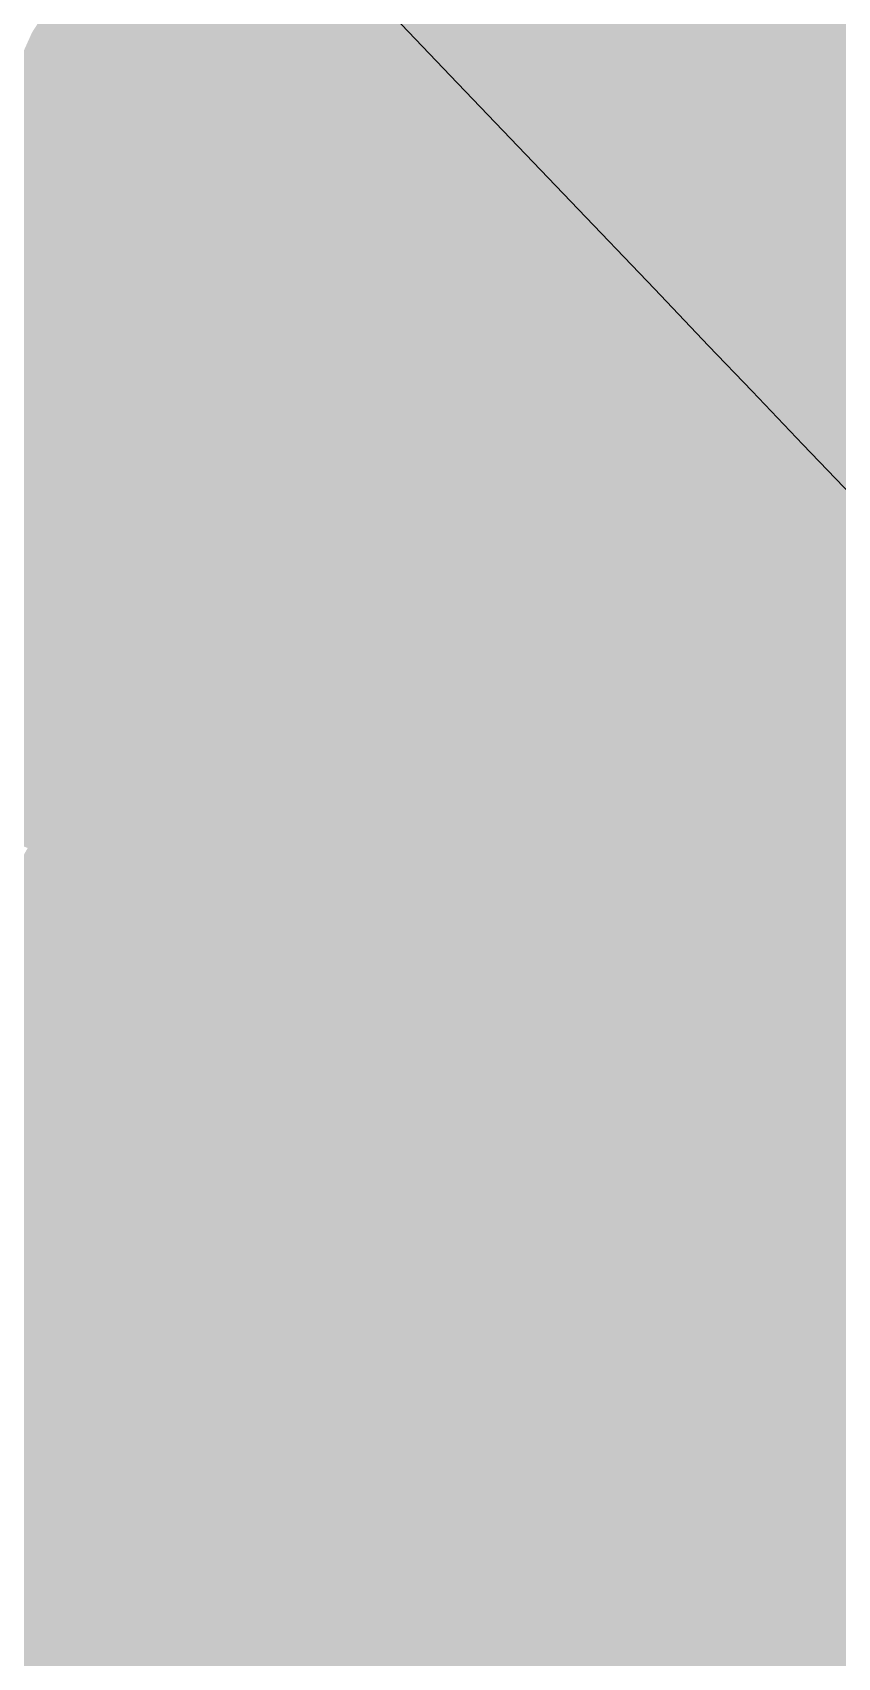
# Model space of a CAD drawing. Header units: millimetres. Extents: x 340454 to 342791, y 6993867 to 6995092.
# Drawn here: x 340816.498 to 340818.68, y 6994527.51 to 6994531.916 of the extents above; entities that cross this region are included whole.
import ezdxf

# ---------------------------------------------------------------- set-up
doc = ezdxf.new("R2010")
doc.units = ezdxf.units.MM
doc.header["$LTSCALE"] = 10
for name, color, linetype in [('A-MODELAGEM', 7, 'Continuous'), ('T-HM-CURVA_INTERMEDIARIA', 45, 'Continuous'), ('URB-Calçadas', 2, 'Continuous'), ('URB-Quadras', 3, 'Continuous')]:
    doc.layers.add(name, color=color, linetype=linetype)

msp = doc.modelspace()

# ---------------------------------------------------------------- linework, layer by layer
at = {"layer": 'A-MODELAGEM', "color": 11, "linetype": 'Continuous', "lineweight": -3}
for points in [[(340818.68, 6994532.4834), (340818.6059, 6994532.3881), (340827.1402, 6994528.6298)], [(340816.8315, 6994532.4353), (340816.4965, 6994531.9162), (340816.5237, 6994531.905)], [(340816.8315, 6994532.4353), (340816.5237, 6994531.905), (340816.7611, 6994531.8071)], [(340816.8315, 6994532.4353), (340816.7611, 6994531.8071), (340817.0772, 6994532.3214)], [(340818.6059, 6994532.3881), (340818.4877, 6994532.2359), (340827.0683, 6994528.605)], [(340818.6059, 6994532.3881), (340827.0683, 6994528.605), (340827.1402, 6994528.6298)], [(340817.0772, 6994532.3214), (340816.7611, 6994531.8071), (340816.9437, 6994531.7318)], [(340817.0772, 6994532.3214), (340816.9437, 6994531.7318), (340817.2659, 6994532.2339)], [(340817.2659, 6994532.2339), (340816.9437, 6994531.7318), (340817.1005, 6994531.6671)], [(340817.2659, 6994532.2339), (340817.1005, 6994531.6671), (340817.4277, 6994532.1589)], [(340818.4877, 6994532.2359), (340818.267, 6994531.952), (340826.9295, 6994528.5572)], [(340818.4877, 6994532.2359), (340826.9295, 6994528.5572), (340827.0683, 6994528.605)], [(340817.4277, 6994532.1589), (340817.1005, 6994531.6671), (340817.2366, 6994531.611)], [(340817.4277, 6994532.1589), (340817.2366, 6994531.611), (340817.5678, 6994532.0939)], [(340817.5678, 6994532.0939), (340817.2366, 6994531.611), (340817.3558, 6994531.5619)], [(340817.5678, 6994532.0939), (340817.3558, 6994531.5619), (340817.6904, 6994532.0371)], [(340817.6904, 6994532.0371), (340817.3558, 6994531.5619), (340817.461, 6994531.5185)], [(340817.6904, 6994532.0371), (340817.461, 6994531.5185), (340817.7986, 6994531.9869)], [(340817.9835, 6994532.0631), (340817.8947, 6994531.9423), (340817.9807, 6994531.9025)], [(340817.9835, 6994532.0631), (340817.9807, 6994531.9025), (340818.0744, 6994532.0275)], [(340818.0744, 6994532.0275), (340817.9807, 6994531.9025), (340818.0581, 6994531.8666)], [(340818.0744, 6994532.0275), (340818.0581, 6994531.8666), (340818.1562, 6994531.9954)], [(340818.1562, 6994531.9954), (340818.0581, 6994531.8666), (340818.1282, 6994531.8341)], [(340818.1562, 6994531.9954), (340818.1282, 6994531.8341), (340818.2303, 6994531.9664)], [(340817.7986, 6994531.9869), (340817.461, 6994531.5185), (340817.5547, 6994531.4799)], [(340817.7986, 6994531.9869), (340817.5547, 6994531.4799), (340817.8947, 6994531.9423)], [(340818.2303, 6994531.9664), (340818.1282, 6994531.8341), (340818.1628, 6994531.818)], [(340818.2303, 6994531.9664), (340818.1628, 6994531.818), (340818.267, 6994531.952)], [(340818.267, 6994531.952), (340818.1628, 6994531.818), (340825.9349, 6994528.2144)], [(340818.267, 6994531.952), (340825.9349, 6994528.2144), (340826.9295, 6994528.5572)], [(340816.4965, 6994531.9162), (340816.3802, 6994531.6576), (340816.5237, 6994531.905)], [(340816.5237, 6994531.905), (340816.3802, 6994531.6576), (340816.6134, 6994531.5669)], [(340816.5237, 6994531.905), (340816.6134, 6994531.5669), (340816.7611, 6994531.8071)], [(340817.8947, 6994531.9423), (340817.5547, 6994531.4799), (340817.6385, 6994531.4453)], [(340817.8947, 6994531.9423), (340817.6385, 6994531.4453), (340817.9807, 6994531.9025)], [(340817.9807, 6994531.9025), (340817.6385, 6994531.4453), (340817.714, 6994531.4142)], [(340817.9807, 6994531.9025), (340817.714, 6994531.4142), (340818.0581, 6994531.8666)], [(340818.0581, 6994531.8666), (340817.714, 6994531.4142), (340817.7823, 6994531.386)], [(340818.0581, 6994531.8666), (340817.7823, 6994531.386), (340818.1282, 6994531.8341)], [(340818.1282, 6994531.8341), (340817.7823, 6994531.386), (340817.8162, 6994531.3721)], [(340818.1282, 6994531.8341), (340817.8162, 6994531.3721), (340818.1628, 6994531.818)], [(340818.1628, 6994531.818), (340817.8162, 6994531.3721), (340825.6843, 6994528.128)], [(340818.1628, 6994531.818), (340825.6843, 6994528.128), (340825.9349, 6994528.2144)], [(340816.7611, 6994531.8071), (340816.6134, 6994531.5669), (340816.7931, 6994531.497)], [(340816.7611, 6994531.8071), (340816.7931, 6994531.497), (340816.9437, 6994531.7318)], [(340816.9437, 6994531.7318), (340816.7931, 6994531.497), (340816.9474, 6994531.4369)], [(340816.9437, 6994531.7318), (340816.9474, 6994531.4369), (340817.1005, 6994531.6671)], [(340816.3802, 6994531.6576), (340816.3573, 6994531.6183), (340816.5811, 6994531.5143)], [(340816.3802, 6994531.6576), (340816.5811, 6994531.5143), (340816.6134, 6994531.5669)], [(340817.1005, 6994531.6671), (340816.9474, 6994531.4369), (340817.0814, 6994531.3847)], [(340817.1005, 6994531.6671), (340817.0814, 6994531.3847), (340817.2366, 6994531.611)], [(340816.3573, 6994531.6183), (340816.4034, 6994531.2253), (340816.5811, 6994531.5143)], [(340817.2366, 6994531.611), (340817.0814, 6994531.3847), (340817.1988, 6994531.339)], [(340817.2366, 6994531.611), (340817.1988, 6994531.339), (340817.3558, 6994531.5619)], [(340816.6134, 6994531.5669), (340816.5811, 6994531.5143), (340816.753, 6994531.4344)], [(340816.6134, 6994531.5669), (340816.753, 6994531.4344), (340816.7931, 6994531.497)], [(340817.3558, 6994531.5619), (340817.1988, 6994531.339), (340817.3026, 6994531.2987)], [(340817.3558, 6994531.5619), (340817.3026, 6994531.2987), (340817.461, 6994531.5185)], [(340816.5811, 6994531.5143), (340816.4034, 6994531.2253), (340816.5718, 6994531.152)], [(340816.5811, 6994531.5143), (340816.5718, 6994531.152), (340816.753, 6994531.4344)], [(340817.461, 6994531.5185), (340817.3026, 6994531.2987), (340817.3949, 6994531.2627)], [(340817.461, 6994531.5185), (340817.3949, 6994531.2627), (340817.5547, 6994531.4799)], [(340816.7931, 6994531.497), (340816.753, 6994531.4344), (340816.9002, 6994531.366)], [(340816.7931, 6994531.497), (340816.9002, 6994531.366), (340816.9474, 6994531.4369)], [(340817.5547, 6994531.4799), (340817.3949, 6994531.2627), (340817.4777, 6994531.2305)], [(340817.5547, 6994531.4799), (340817.4777, 6994531.2305), (340817.6385, 6994531.4453)], [(340816.753, 6994531.4344), (340816.5718, 6994531.152), (340816.7161, 6994531.0893)], [(340816.753, 6994531.4344), (340816.7161, 6994531.0893), (340816.9002, 6994531.366)], [(340816.9474, 6994531.4369), (340816.9002, 6994531.366), (340817.0279, 6994531.3067)], [(340816.9474, 6994531.4369), (340817.0279, 6994531.3067), (340817.0814, 6994531.3847)], [(340817.6385, 6994531.4453), (340817.4777, 6994531.2305), (340817.5522, 6994531.2015)], [(340817.6385, 6994531.4453), (340817.5522, 6994531.2015), (340817.714, 6994531.4142)], [(340817.0814, 6994531.3847), (340817.0279, 6994531.3067), (340817.1395, 6994531.2548)], [(340817.0814, 6994531.3847), (340817.1395, 6994531.2548), (340817.1988, 6994531.339)], [(340817.714, 6994531.4142), (340817.5522, 6994531.2015), (340817.6197, 6994531.1753)], [(340817.714, 6994531.4142), (340817.6197, 6994531.1753), (340817.7823, 6994531.386)], [(340817.7823, 6994531.386), (340817.6197, 6994531.1753), (340817.6531, 6994531.1623)], [(340817.7823, 6994531.386), (340817.6531, 6994531.1623), (340817.8162, 6994531.3721)], [(340816.9002, 6994531.366), (340816.7161, 6994531.0893), (340816.8414, 6994531.0348)], [(340816.9002, 6994531.366), (340816.8414, 6994531.0348), (340817.0279, 6994531.3067)], [(340817.1988, 6994531.339), (340817.1395, 6994531.2548), (340817.238, 6994531.2091)], [(340817.1988, 6994531.339), (340817.238, 6994531.2091), (340817.3026, 6994531.2987)], [(340817.8162, 6994531.3721), (340817.6531, 6994531.1623), (340825.5599, 6994528.0852)], [(340817.8162, 6994531.3721), (340825.5599, 6994528.0852), (340825.6843, 6994528.128)], [(340817.0279, 6994531.3067), (340816.8414, 6994531.0348), (340816.951, 6994530.9871)], [(340817.0279, 6994531.3067), (340816.951, 6994530.9871), (340817.1395, 6994531.2548)], [(340817.3026, 6994531.2987), (340817.238, 6994531.2091), (340817.3256, 6994531.1684)], [(340817.3026, 6994531.2987), (340817.3256, 6994531.1684), (340817.3949, 6994531.2627)], [(340817.1395, 6994531.2548), (340816.951, 6994530.9871), (340817.0477, 6994530.945)], [(340817.1395, 6994531.2548), (340817.0477, 6994530.945), (340817.238, 6994531.2091)], [(340817.3949, 6994531.2627), (340817.3256, 6994531.1684), (340817.4039, 6994531.132)], [(340817.3949, 6994531.2627), (340817.4039, 6994531.132), (340817.4777, 6994531.2305)], [(340816.4034, 6994531.2253), (340816.4006, 6994530.8853), (340816.5718, 6994531.152)], [(340817.238, 6994531.2091), (340817.0477, 6994530.945), (340817.1338, 6994530.9076)], [(340817.238, 6994531.2091), (340817.1338, 6994530.9076), (340817.3256, 6994531.1684)], [(340817.4777, 6994531.2305), (340817.4039, 6994531.132), (340817.4744, 6994531.0993)], [(340817.4777, 6994531.2305), (340817.4744, 6994531.0993), (340817.5522, 6994531.2015)], [(340817.5522, 6994531.2015), (340817.4744, 6994531.0993), (340817.5382, 6994531.0696)], [(340817.5522, 6994531.2015), (340817.5382, 6994531.0696), (340817.6197, 6994531.1753)], [(340817.3256, 6994531.1684), (340817.1338, 6994530.9076), (340817.2108, 6994530.8741)], [(340817.3256, 6994531.1684), (340817.2108, 6994530.8741), (340817.4039, 6994531.132)], [(340817.6197, 6994531.1753), (340817.5382, 6994531.0696), (340817.5697, 6994531.055)], [(340817.6197, 6994531.1753), (340817.5697, 6994531.055), (340817.6531, 6994531.1623)], [(340817.6531, 6994531.1623), (340817.5697, 6994531.055), (340824.6424, 6994527.7689)], [(340817.6531, 6994531.1623), (340824.6424, 6994527.7689), (340825.5599, 6994528.0852)], [(340816.5718, 6994531.152), (340816.4006, 6994530.8853), (340816.5421, 6994530.8276)], [(340816.5718, 6994531.152), (340816.5421, 6994530.8276), (340816.7161, 6994531.0893)], [(340817.4039, 6994531.132), (340817.2108, 6994530.8741), (340817.2802, 6994530.844)], [(340817.4039, 6994531.132), (340817.2802, 6994530.844), (340817.4744, 6994531.0993)], [(340816.7161, 6994531.0893), (340816.5421, 6994530.8276), (340816.6649, 6994530.7775)], [(340816.7161, 6994531.0893), (340816.6649, 6994530.7775), (340816.8414, 6994531.0348)], [(340817.4744, 6994531.0993), (340817.2802, 6994530.844), (340817.3429, 6994530.8167)], [(340817.4744, 6994531.0993), (340817.3429, 6994530.8167), (340817.5382, 6994531.0696)], [(340817.5382, 6994531.0696), (340817.3429, 6994530.8167), (340817.374, 6994530.8031)], [(340817.5382, 6994531.0696), (340817.374, 6994530.8031), (340817.5697, 6994531.055)], [(340816.8414, 6994531.0348), (340816.6649, 6994530.7775), (340816.7725, 6994530.7337)], [(340816.8414, 6994531.0348), (340816.7725, 6994530.7337), (340816.951, 6994530.9871)], [(340817.5697, 6994531.055), (340817.374, 6994530.8031), (340824.4796, 6994527.7128)], [(340817.5697, 6994531.055), (340824.4796, 6994527.7128), (340824.6424, 6994527.7689)], [(340816.951, 6994530.9871), (340816.7725, 6994530.7337), (340816.8675, 6994530.6949)], [(340816.951, 6994530.9871), (340816.8675, 6994530.6949), (340817.0477, 6994530.945)], [(340817.0477, 6994530.945), (340816.8675, 6994530.6949), (340816.9521, 6994530.6605)], [(340817.0477, 6994530.945), (340816.9521, 6994530.6605), (340817.1338, 6994530.9076)], [(340817.1338, 6994530.9076), (340816.9521, 6994530.6605), (340817.0278, 6994530.6296)], [(340817.1338, 6994530.9076), (340817.0278, 6994530.6296), (340817.2108, 6994530.8741)], [(340816.4006, 6994530.8853), (340816.3783, 6994530.5814), (340816.5421, 6994530.8276)], [(340817.2108, 6994530.8741), (340817.0278, 6994530.6296), (340817.0959, 6994530.6018)], [(340817.2108, 6994530.8741), (340817.0959, 6994530.6018), (340817.2802, 6994530.844)], [(340816.5421, 6994530.8276), (340816.3783, 6994530.5814), (340816.4988, 6994530.5353)], [(340816.5421, 6994530.8276), (340816.4988, 6994530.5353), (340816.6649, 6994530.7775)], [(340817.2802, 6994530.844), (340817.0959, 6994530.6018), (340817.1577, 6994530.5766)], [(340817.2802, 6994530.844), (340817.1577, 6994530.5766), (340817.3429, 6994530.8167)], [(340817.3429, 6994530.8167), (340817.1577, 6994530.5766), (340817.1882, 6994530.5642)], [(340817.3429, 6994530.8167), (340817.1882, 6994530.5642), (340817.374, 6994530.8031)], [(340817.374, 6994530.8031), (340817.1882, 6994530.5642), (340824.3189, 6994527.6574)], [(340817.374, 6994530.8031), (340824.3189, 6994527.6574), (340824.4796, 6994527.7128)], [(340816.6649, 6994530.7775), (340816.4988, 6994530.5353), (340816.6043, 6994530.4949)], [(340816.6649, 6994530.7775), (340816.6043, 6994530.4949), (340816.7725, 6994530.7337)], [(340816.7725, 6994530.7337), (340816.6043, 6994530.4949), (340816.6976, 6994530.4592)], [(340816.7725, 6994530.7337), (340816.6976, 6994530.4592), (340816.8675, 6994530.6949)], [(340816.8675, 6994530.6949), (340816.6976, 6994530.4592), (340816.7807, 6994530.4274)], [(340816.8675, 6994530.6949), (340816.7807, 6994530.4274), (340816.9521, 6994530.6605)], [(340816.9521, 6994530.6605), (340816.7807, 6994530.4274), (340816.8551, 6994530.3989)], [(340816.9521, 6994530.6605), (340816.8551, 6994530.3989), (340817.0278, 6994530.6296)], [(340817.0278, 6994530.6296), (340816.8551, 6994530.3989), (340816.9221, 6994530.3733)], [(340817.0278, 6994530.6296), (340816.9221, 6994530.3733), (340817.0959, 6994530.6018)], [(340816.3783, 6994530.5814), (340816.4661, 6994530.4876), (340816.4988, 6994530.5353)], [(340817.0959, 6994530.6018), (340816.9221, 6994530.3733), (340816.9828, 6994530.3501)], [(340817.0959, 6994530.6018), (340816.9828, 6994530.3501), (340817.1577, 6994530.5766)], [(340817.1577, 6994530.5766), (340816.9828, 6994530.3501), (340817.0129, 6994530.3386)], [(340817.1577, 6994530.5766), (340817.0129, 6994530.3386), (340817.1882, 6994530.5642)], [(340817.1882, 6994530.5642), (340817.0129, 6994530.3386), (340824.1611, 6994527.603)], [(340817.1882, 6994530.5642), (340824.1611, 6994527.603), (340824.3189, 6994527.6574)], [(340816.4988, 6994530.5353), (340816.4661, 6994530.4876), (340816.5665, 6994530.4412)], [(340816.4988, 6994530.5353), (340816.5665, 6994530.4412), (340816.6043, 6994530.4949)], [(340816.6043, 6994530.4949), (340816.5665, 6994530.4412), (340816.6552, 6994530.4003)], [(340816.6043, 6994530.4949), (340816.6552, 6994530.4003), (340816.6976, 6994530.4592)], [(340816.4661, 6994530.4876), (340816.4155, 6994530.2267), (340816.5665, 6994530.4412)], [(340816.6976, 6994530.4592), (340816.6552, 6994530.4003), (340816.734, 6994530.3639)], [(340816.6976, 6994530.4592), (340816.734, 6994530.3639), (340816.7807, 6994530.4274)], [(340816.5665, 6994530.4412), (340816.4155, 6994530.2267), (340816.5026, 6994530.1886)], [(340816.5665, 6994530.4412), (340816.5026, 6994530.1886), (340816.6552, 6994530.4003)], [(340816.7807, 6994530.4274), (340816.734, 6994530.3639), (340816.8044, 6994530.3313)], [(340816.7807, 6994530.4274), (340816.8044, 6994530.3313), (340816.8551, 6994530.3989)], [(340816.6552, 6994530.4003), (340816.5026, 6994530.1886), (340816.5801, 6994530.1547)], [(340816.6552, 6994530.4003), (340816.5801, 6994530.1547), (340816.734, 6994530.3639)], [(340816.734, 6994530.3639), (340816.5801, 6994530.1547), (340816.6494, 6994530.1243)], [(340816.734, 6994530.3639), (340816.6494, 6994530.1243), (340816.8044, 6994530.3313)], [(340816.8551, 6994530.3989), (340816.8044, 6994530.3313), (340816.8679, 6994530.302)], [(340816.8551, 6994530.3989), (340816.8679, 6994530.302), (340816.9221, 6994530.3733)], [(340816.9221, 6994530.3733), (340816.8679, 6994530.302), (340816.9253, 6994530.2755)], [(340816.9221, 6994530.3733), (340816.9253, 6994530.2755), (340816.9828, 6994530.3501)], [(340816.8044, 6994530.3313), (340816.6494, 6994530.1243), (340816.7119, 6994530.097)], [(340816.8044, 6994530.3313), (340816.7119, 6994530.097), (340816.8679, 6994530.302)], [(340816.9828, 6994530.3501), (340816.9253, 6994530.2755), (340816.9537, 6994530.2624)], [(340816.9828, 6994530.3501), (340816.9537, 6994530.2624), (340817.0129, 6994530.3386)], [(340817.0129, 6994530.3386), (340816.9537, 6994530.2624), (340823.3298, 6994527.3166)], [(340817.0129, 6994530.3386), (340823.3298, 6994527.3166), (340824.1611, 6994527.603)], [(340816.8679, 6994530.302), (340816.7119, 6994530.097), (340816.7684, 6994530.0722)], [(340816.8679, 6994530.302), (340816.7684, 6994530.0722), (340816.9253, 6994530.2755)], [(340816.9253, 6994530.2755), (340816.7684, 6994530.0722), (340816.7963, 6994530.06)], [(340816.9253, 6994530.2755), (340816.7963, 6994530.06), (340816.9537, 6994530.2624)], [(340816.9537, 6994530.2624), (340816.7963, 6994530.06), (340823.1797, 6994527.2648)], [(340816.9537, 6994530.2624), (340823.1797, 6994527.2648), (340823.3298, 6994527.3166)], [(340816.4155, 6994530.2267), (340816.36, 6994529.9907), (340816.5026, 6994530.1886)], [(340816.5026, 6994530.1886), (340816.36, 6994529.9907), (340816.4362, 6994529.959)], [(340816.5026, 6994530.1886), (340816.4362, 6994529.959), (340816.5801, 6994530.1547)], [(340816.5801, 6994530.1547), (340816.4362, 6994529.959), (340816.5044, 6994529.9306)], [(340816.5801, 6994530.1547), (340816.5044, 6994529.9306), (340816.6494, 6994530.1243)], [(340816.6494, 6994530.1243), (340816.5044, 6994529.9306), (340816.5659, 6994529.9051)], [(340816.6494, 6994530.1243), (340816.5659, 6994529.9051), (340816.7119, 6994530.097)], [(340816.7119, 6994530.097), (340816.5659, 6994529.9051), (340816.6215, 6994529.8819)], [(340816.7119, 6994530.097), (340816.6215, 6994529.8819), (340816.7684, 6994530.0722)], [(340816.7684, 6994530.0722), (340816.6215, 6994529.8819), (340816.6491, 6994529.8705)], [(340816.7684, 6994530.0722), (340816.6491, 6994529.8705), (340816.7963, 6994530.06)], [(340816.7963, 6994530.06), (340816.6491, 6994529.8705), (340823.0345, 6994527.2148)], [(340816.7963, 6994530.06), (340823.0345, 6994527.2148), (340823.1797, 6994527.2648)], [(340816.4362, 6994529.959), (340816.3694, 6994529.7502), (340816.5044, 6994529.9306)], [(340816.5044, 6994529.9306), (340816.3694, 6994529.7502), (340816.4299, 6994529.7263)], [(340816.5044, 6994529.9306), (340816.4299, 6994529.7263), (340816.5659, 6994529.9051)], [(340816.5659, 6994529.9051), (340816.4299, 6994529.7263), (340816.4846, 6994529.7046)], [(340816.5659, 6994529.9051), (340816.4846, 6994529.7046), (340816.6215, 6994529.8819)], [(340816.6215, 6994529.8819), (340816.4846, 6994529.7046), (340816.5118, 6994529.6939)], [(340816.6215, 6994529.8819), (340816.5118, 6994529.6939), (340816.6491, 6994529.8705)], [(340816.6491, 6994529.8705), (340816.5118, 6994529.6939), (340822.895, 6994527.1667)], [(340816.6491, 6994529.8705), (340822.895, 6994527.1667), (340823.0345, 6994527.2148)], [(340816.4846, 6994529.7046), (340816.3843, 6994529.5298), (340816.5118, 6994529.6939)], [(340816.5118, 6994529.6939), (340816.3843, 6994529.5298), (340822.7617, 6994527.1207)], [(340816.5118, 6994529.6939), (340822.7617, 6994527.1207), (340822.895, 6994527.1667)], [(340816.3843, 6994529.5298), (340816.3514, 6994529.4875), (340822.0278, 6994526.8678)], [(340816.3843, 6994529.5298), (340822.0278, 6994526.8678), (340822.7617, 6994527.1207)], [(340816.3514, 6994529.4875), (340816.239, 6994529.343), (340821.9069, 6994526.8262)], [(340816.3514, 6994529.4875), (340821.9069, 6994526.8262), (340822.0278, 6994526.8678)], [(340816.239, 6994529.343), (340816.1355, 6994529.2098), (340821.7929, 6994526.7869)], [(340816.239, 6994529.343), (340821.7929, 6994526.7869), (340821.9069, 6994526.8262)], [(340816.1355, 6994529.2098), (340816.0404, 6994529.0874), (340821.686, 6994526.75)], [(340816.1355, 6994529.2098), (340821.686, 6994526.75), (340821.7929, 6994526.7869)], [(340816.0404, 6994529.0874), (340815.9533, 6994528.9754), (340821.5862, 6994526.7156)], [(340816.0404, 6994529.0874), (340821.5862, 6994526.7156), (340821.686, 6994526.75)], [(340815.9533, 6994528.9754), (340815.874, 6994528.8734), (340821.4935, 6994526.6837)], [(340815.9533, 6994528.9754), (340821.4935, 6994526.6837), (340821.5862, 6994526.7156)], [(340815.874, 6994528.8734), (340815.8021, 6994528.7809), (340821.4081, 6994526.6542)], [(340815.874, 6994528.8734), (340821.4081, 6994526.6542), (340821.4935, 6994526.6837)], [(340815.8021, 6994528.7809), (340815.7372, 6994528.6973), (340821.3298, 6994526.6272)], [(340815.8021, 6994528.7809), (340821.3298, 6994526.6272), (340821.4081, 6994526.6542)], [(340815.7347, 6994528.6941), (340815.6876, 6994528.6191), (340820.6412, 6994526.3899)], [(340815.7372, 6994528.6973), (340815.7347, 6994528.6941), (340820.7077, 6994526.4129)], [(340815.7347, 6994528.6941), (340820.6412, 6994526.3899), (340820.7077, 6994526.4129)], [(340815.7372, 6994528.6973), (340820.7077, 6994526.4129), (340821.3298, 6994526.6272)], [(340815.6876, 6994528.6191), (340815.6868, 6994528.5339), (340820.5811, 6994526.3692)], [(340815.6876, 6994528.6191), (340820.5811, 6994526.3692), (340820.6412, 6994526.3899)], [(340815.6868, 6994528.5339), (340815.6862, 6994528.4591), (340820.5273, 6994526.3507)], [(340815.6868, 6994528.5339), (340820.5273, 6994526.3507), (340820.5811, 6994526.3692)], [(340815.6862, 6994528.4591), (340815.6856, 6994528.3938), (340820.4796, 6994526.3342)], [(340815.6862, 6994528.4591), (340820.4796, 6994526.3342), (340820.5273, 6994526.3507)], [(340815.6856, 6994528.3938), (340815.6851, 6994528.3373), (340820.4378, 6994526.3198)], [(340815.6856, 6994528.3938), (340820.4378, 6994526.3198), (340820.4796, 6994526.3342)], [(340815.6851, 6994528.3373), (340815.6846, 6994528.2891), (340820.4016, 6994526.3073)], [(340815.6851, 6994528.3373), (340820.4016, 6994526.3073), (340820.4378, 6994526.3198)], [(340815.6846, 6994528.2891), (340815.6843, 6994528.2486), (340820.3709, 6994526.2968)], [(340815.6846, 6994528.2891), (340820.3709, 6994526.2968), (340820.4016, 6994526.3073)], [(340815.6843, 6994528.2486), (340815.684, 6994528.2153), (340820.3455, 6994526.288)], [(340815.6843, 6994528.2486), (340820.3455, 6994526.288), (340820.3709, 6994526.2968)], [(340815.684, 6994528.2153), (340815.6837, 6994528.1888), (340820.325, 6994526.2809)], [(340815.684, 6994528.2153), (340820.325, 6994526.2809), (340820.3455, 6994526.288)], [(340815.6837, 6994528.1888), (340815.6815, 6994527.9432), (340820.1297, 6994526.2136)], [(340815.6837, 6994528.1888), (340820.1297, 6994526.2136), (340820.325, 6994526.2809)], [(340815.6815, 6994527.9432), (340815.6799, 6994527.7645), (340819.9799, 6994526.162)], [(340815.6815, 6994527.9432), (340819.9799, 6994526.162), (340820.1297, 6994526.2136)], [(340815.6799, 6994527.7645), (340815.6786, 6994527.6192), (340819.3622, 6994525.9491)], [(340815.6799, 6994527.7645), (340819.4781, 6994525.989), (340819.9799, 6994526.162)], [(340815.6799, 6994527.7645), (340819.3622, 6994525.9491), (340819.4781, 6994525.989)], [(340815.6786, 6994527.6192), (340815.6775, 6994527.4988), (340819.263, 6994525.9149)], [(340815.6786, 6994527.6192), (340819.263, 6994525.9149), (340819.3622, 6994525.9491)]]:
    msp.add_solid(points, dxfattribs=at)
at = {"layer": 'T-HM-CURVA_INTERMEDIARIA', "color": 45, "linetype": 'Continuous', "lineweight": -3, "elevation": 726, "flags": 128}
msp.add_lwpolyline([(340818.7193, 6994530.6598), (340818.5862, 6994530.7991), (340818.4481, 6994530.9436), (340818.3306, 6994531.0666), (340818.1834, 6994531.2207), (340817.9572, 6994531.4574), (340817.6303, 6994531.7995), (340817.3278, 6994532.1161)], dxfattribs=at)
at = {"layer": 'URB-Calçadas', "lineweight": 0}
msp.add_lwpolyline([(340947.0065, 6994560.7635, -0.090606), (340859.9118, 6994651.5115, 0.43018), (340849.1864, 6994653.3986), (340808.9804, 6994623.5669, 0.451105), (340807.6359, 6994613.6446, 0.090816), (340911.779, 6994506.658, 0.478228), (340922.1707, 6994508.3534), (340948.9543, 6994550.6713, 0.396473)], format="xyb", close=True, dxfattribs=at)
msp.add_lwpolyline([(340906.482, 6994496.9303, -0.090947), (340799.1113, 6994606.609, 0.475649), (340788.8447, 6994608.7223), (340739.9303, 6994572.5019, 0.267986), (340737.9382, 6994567.9152, -0.173456), (340714.4702, 6994467.4916, 0.151029)], format="xyb", dxfattribs=at)
at = {"layer": 'URB-Quadras', "color": 252, "lineweight": 0}
msp.add_lwpolyline([(340912.9374, 6994508.2884, -0.090816), (340809.2969, 6994614.7586, -0.400356), (340810.47, 6994621.5592), (340850.6761, 6994651.3909, -0.43018), (340857.8263, 6994650.1328, 0.090606), (340945.5433, 6994558.7364, -0.396473), (340946.8418, 6994552.0083), (340920.0582, 6994509.6904, -0.42996)], format="xyb", close=True, dxfattribs=at)
msp.add_lwpolyline([(340815.2411, 6994491.9257, 0.038213), (340872.813, 6994444.8145, 0.427498), (340879.8998, 6994446.2404), (340906.6702, 6994488.5375, 0.399537), (340905.3286, 6994495.2964, -0.090947), (340797.4532, 6994605.4907, 0.427165), (340790.3324, 6994606.7132), (340742.1055, 6994571.0018, 0.26508), (340740.1075, 6994566.4691, -0.172307), (340715.6107, 6994465.5763, -0.089172), (340715.6107, 6994465.5763, -2.016247), (340701.9174, 6994473.7042, 0.157194), (340704.2699, 6994475.6737, 0.197995), (340722.4662, 6994581.0288, 0.104869), (340721.6035, 6994582.9154), (340685.6056, 6994631.4815, 0.2535), (340684.7421, 6994631.8842, -0.18056), (340678.0121, 6994633.9449)], format="xyb", dxfattribs=at)

doc.saveas('drawing.dxf')
